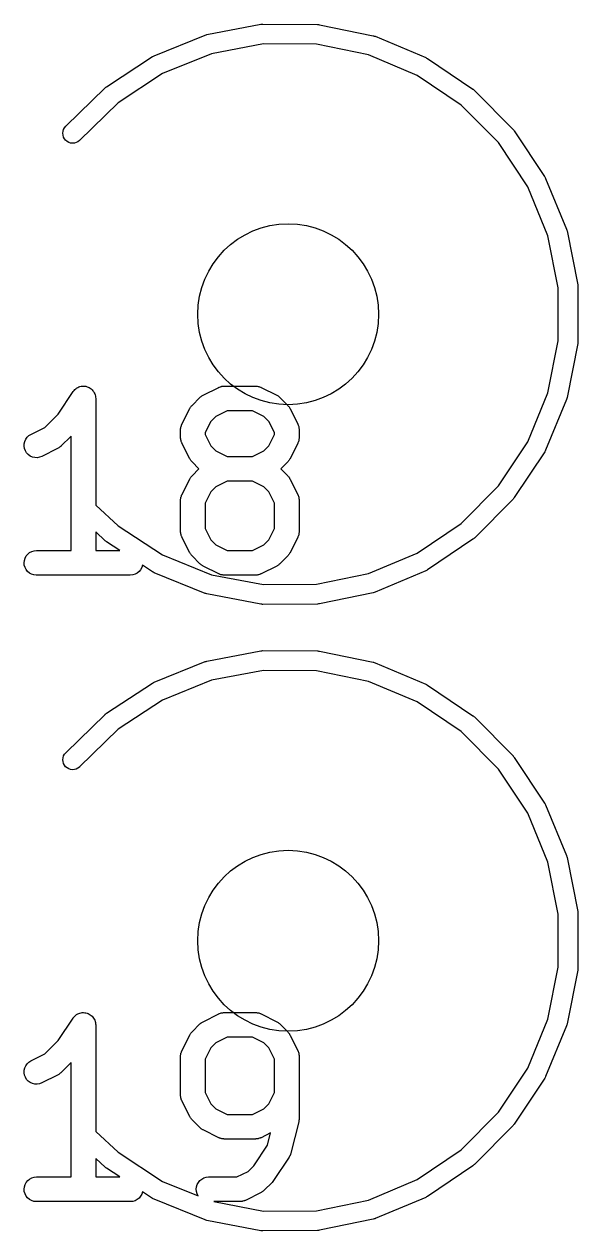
# Model space of a CAD drawing. Extents: x 47 to 146.1, y -90.2 to -39.3.
# Drawn here: x 94.91 to 98.28, y -51.29 to -43.96 of the extents above; entities that cross this region are included whole.
import ezdxf

# ---------------------------------------------------------------- set-up
doc = ezdxf.new("R2010")
doc.units = 0
doc.header["$MEASUREMENT"] = 0
doc.layers.add('BLACK', color=7, linetype='CONTINUOUS')

msp = doc.modelspace()

# ---------------------------------------------------------------- linework, layer by layer
at = {"layer": 'BLACK', "linetype": 'CONTINUOUS'}
for p, q in [((96.0254, -44.0193), (96.3535, -43.9567)), ((96.3535, -43.9567), (96.3543, -43.9565)), ((96.3543, -43.9565), (96.3597, -43.9561)), ((96.3597, -43.9561), (96.3652, -43.9556)), ((96.3652, -43.9556), (96.6992, -43.9579)), ((96.6992, -43.9579), (96.7, -43.9579)), ((96.7, -43.9579), (96.7054, -43.9586)), ((96.7054, -43.9586), (96.7108, -43.9591)), ((96.7108, -43.9591), (97.038, -44.0263)), ((95.7045, -44.1477), (96.0142, -44.0226)), ((96.0142, -44.0226), (96.0149, -44.0223)), ((96.0149, -44.0223), (96.0202, -44.0208)), ((96.0202, -44.0208), (96.0254, -44.0193)), ((97.038, -44.0263), (97.0388, -44.0264)), ((97.0388, -44.0264), (97.044, -44.0281)), ((97.044, -44.0281), (97.0492, -44.0297)), ((97.0492, -44.0297), (97.3571, -44.1591)), ((96.3702, -44.0756), (96.0537, -44.136)), ((96.6925, -44.0779), (96.3702, -44.0756)), ((97.0081, -44.1426), (96.6925, -44.0779)), ((95.4146, -44.3361), (95.6941, -44.1532)), ((95.6941, -44.1532), (95.6948, -44.1527)), ((95.6948, -44.1527), (95.6997, -44.1502)), ((95.6997, -44.1502), (95.7045, -44.1477)), ((96.0537, -44.136), (95.7549, -44.2568)), ((97.3052, -44.2675), (97.0081, -44.1426)), ((97.3571, -44.1591), (97.3579, -44.1595)), ((97.3579, -44.1595), (97.3627, -44.1621)), ((97.3627, -44.1621), (97.3674, -44.1647)), ((97.3674, -44.1647), (97.6444, -44.3515)), ((95.7549, -44.2568), (95.4853, -44.4333)), ((97.5724, -44.4477), (97.3052, -44.2675)), ((95.1669, -44.5771), (95.4055, -44.3434)), ((95.4055, -44.3434), (95.4061, -44.3428)), ((95.4061, -44.3428), (95.4104, -44.3395)), ((95.4104, -44.3395), (95.4146, -44.3361)), ((97.6444, -44.3515), (97.6451, -44.3519)), ((97.6451, -44.3519), (97.6492, -44.3554)), ((97.6492, -44.3554), (97.6534, -44.3589)), ((97.6534, -44.3589), (97.8888, -44.5959)), ((95.4853, -44.4333), (95.2508, -44.6629)), ((97.7995, -44.6763), (97.5724, -44.4477)), ((95.1489, -44.6192), (95.1502, -44.6075)), ((95.1498, -44.6308), (95.1489, -44.6192)), ((95.1502, -44.6075), (95.1537, -44.5964)), ((95.1537, -44.5964), (95.1593, -44.5861)), ((95.1593, -44.5861), (95.1669, -44.5771)), ((97.8888, -44.5959), (97.8894, -44.5965)), ((97.8894, -44.5965), (97.8928, -44.6008)), ((97.8928, -44.6008), (97.8962, -44.605)), ((97.8962, -44.605), (98.081, -44.8832)), ((95.1531, -44.6421), (95.1498, -44.6308)), ((95.1584, -44.6525), (95.1531, -44.6421)), ((95.1657, -44.6617), (95.1584, -44.6525)), ((95.1746, -44.6693), (95.1657, -44.6617)), ((95.1848, -44.675), (95.1746, -44.6693)), ((95.196, -44.6786), (95.1848, -44.675)), ((95.2076, -44.68), (95.196, -44.6786)), ((95.2193, -44.6791), (95.2076, -44.68)), ((95.2305, -44.6759), (95.2193, -44.6791)), ((95.241, -44.6707), (95.2305, -44.6759)), ((95.2502, -44.6634), (95.241, -44.6707)), ((95.2508, -44.6629), (95.2502, -44.6634)), ((97.9778, -44.9447), (97.7995, -44.6763)), ((98.081, -44.8832), (98.0815, -44.8839)), ((98.0815, -44.8839), (98.084, -44.8887)), ((98.084, -44.8887), (98.0865, -44.8935)), ((98.0865, -44.8935), (98.2139, -45.2023)), ((98.1007, -45.2426), (97.9778, -44.9447)), ((98.2139, -45.2023), (98.2142, -45.2031)), ((98.2142, -45.2031), (98.2157, -45.2084)), ((98.1633, -45.5587), (98.1007, -45.2426)), ((98.2157, -45.2084), (98.2172, -45.2135)), ((98.2172, -45.2135), (98.2821, -45.5412)), ((98.1633, -45.881), (98.1633, -45.5587)), ((98.2821, -45.5412), (98.2823, -45.542)), ((98.2823, -45.542), (98.2828, -45.5474)), ((98.2828, -45.5474), (98.2833, -45.5528)), ((98.2833, -45.5528), (98.2833, -45.8869)), ((98.1007, -46.1971), (98.1633, -45.881)), ((98.2822, -45.8985), (98.2173, -46.2262)), ((98.2827, -45.8931), (98.2822, -45.8985)), ((98.2833, -45.8877), (98.2827, -45.8931)), ((98.2833, -45.8869), (98.2833, -45.8877)), ((95.2458, -46.1622), (95.2531, -46.16)), ((95.2531, -46.16), (95.2598, -46.1581)), ((95.2598, -46.1581), (95.2598, -46.1581)), ((95.2598, -46.1581), (95.2599, -46.1581)), ((95.2599, -46.1581), (95.2671, -46.1574)), ((95.2671, -46.1574), (95.2743, -46.1567)), ((95.2743, -46.1567), (95.2744, -46.1568)), ((95.2744, -46.1568), (95.2745, -46.1567)), ((95.2745, -46.1567), (95.2819, -46.1575)), ((95.2819, -46.1575), (95.2889, -46.1583)), ((95.2889, -46.1583), (95.2889, -46.1583)), ((95.2889, -46.1583), (95.289, -46.1583)), ((95.289, -46.1583), (95.2964, -46.1606)), ((95.2964, -46.1606), (95.3029, -46.1626)), ((96.1024, -46.1624), (96.1073, -46.1609)), ((96.1073, -46.1609), (96.1121, -46.1592)), ((96.1121, -46.1592), (96.1143, -46.1588)), ((96.1143, -46.1588), (96.1164, -46.1582)), ((96.1164, -46.1582), (96.1215, -46.1577)), ((96.1215, -46.1577), (96.1265, -46.1569)), ((96.1265, -46.1569), (96.1288, -46.157)), ((96.1288, -46.157), (96.131, -46.1567)), ((96.131, -46.1567), (96.3214, -46.1567)), ((96.3214, -46.1567), (96.3225, -46.1568)), ((96.3225, -46.1568), (96.3247, -46.157)), ((96.3247, -46.157), (96.3269, -46.1569)), ((96.3269, -46.1569), (96.3319, -46.1578)), ((96.3319, -46.1578), (96.337, -46.1584)), ((96.337, -46.1584), (96.3391, -46.1591)), ((96.3391, -46.1591), (96.3413, -46.1594)), ((96.3413, -46.1594), (96.3461, -46.1613)), ((95.1203, -46.3268), (95.2114, -46.1901)), ((95.2114, -46.1901), (95.2119, -46.1894)), ((95.2119, -46.1894), (95.212, -46.1893)), ((95.2119, -46.1894), (95.2119, -46.1894)), ((95.2119, -46.1894), (95.2119, -46.1894)), ((95.212, -46.1893), (95.2167, -46.1837)), ((95.2167, -46.1837), (95.2213, -46.1782)), ((95.2213, -46.1782), (95.2214, -46.1781)), ((95.2214, -46.1781), (95.2273, -46.1733)), ((95.2214, -46.1781), (95.2214, -46.1781)), ((95.2273, -46.1733), (95.2327, -46.169)), ((95.2327, -46.169), (95.2328, -46.169)), ((95.2328, -46.1689), (95.2397, -46.1654)), ((95.2328, -46.169), (95.2328, -46.1689)), ((95.2397, -46.1654), (95.2457, -46.1622)), ((95.2457, -46.1622), (95.2458, -46.1622)), ((95.2458, -46.1622), (95.2458, -46.1622)), ((95.3029, -46.1626), (95.3029, -46.1626)), ((95.3029, -46.1626), (95.303, -46.1626)), ((95.303, -46.1626), (95.3095, -46.1662)), ((95.3095, -46.1662), (95.3157, -46.1696)), ((95.3157, -46.1696), (95.3158, -46.1696)), ((95.3158, -46.1696), (95.3158, -46.1696)), ((95.3158, -46.1696), (95.3214, -46.1743)), ((95.3214, -46.1743), (95.327, -46.1789)), ((95.327, -46.1789), (95.3271, -46.1789)), ((95.3271, -46.1789), (95.3271, -46.179)), ((95.3271, -46.179), (95.332, -46.1849)), ((95.332, -46.1849), (95.3363, -46.1902)), ((95.3363, -46.1902), (95.3363, -46.1903)), ((95.3363, -46.1903), (95.3363, -46.1903)), ((95.3363, -46.1903), (95.3399, -46.197)), ((95.3399, -46.197), (95.3431, -46.2032)), ((95.3431, -46.2032), (95.3432, -46.2032)), ((95.3432, -46.2032), (95.3432, -46.2033)), ((95.3432, -46.2033), (95.3453, -46.2103)), ((95.3453, -46.2103), (95.3474, -46.2172)), ((95.3474, -46.2172), (95.3474, -46.2172)), ((95.3474, -46.2172), (95.3474, -46.2173)), ((95.3474, -46.2173), (95.3481, -46.2246)), ((95.3481, -46.2246), (95.3488, -46.2317)), ((95.3488, -46.2317), (95.3488, -46.8801)), ((95.9351, -46.274), (95.9827, -46.2263)), ((95.9827, -46.2263), (95.9834, -46.2256)), ((95.9834, -46.2256), (95.9867, -46.223)), ((95.9867, -46.223), (95.9898, -46.2201)), ((95.9898, -46.2201), (95.9924, -46.2184)), ((95.9924, -46.2184), (95.9949, -46.2165)), ((95.9949, -46.2165), (95.9986, -46.2145)), ((95.9986, -46.2145), (96.0022, -46.2123)), ((96.0022, -46.2123), (96.0974, -46.1647)), ((96.0974, -46.1647), (96.0983, -46.1642)), ((96.0983, -46.1642), (96.1004, -46.1634)), ((96.1004, -46.1634), (96.1024, -46.1624)), ((96.3461, -46.1613), (96.351, -46.1628)), ((96.351, -46.1628), (96.3529, -46.1639)), ((96.3529, -46.1639), (96.355, -46.1647)), ((96.355, -46.1647), (96.4502, -46.2123)), ((96.4502, -46.2123), (96.4511, -46.2128)), ((96.4511, -46.2128), (96.4547, -46.215)), ((96.4547, -46.215), (96.4584, -46.217)), ((96.4584, -46.217), (96.4608, -46.219)), ((96.4608, -46.219), (96.4634, -46.2207)), ((96.4634, -46.2207), (96.4664, -46.2237)), ((96.4664, -46.2237), (96.4697, -46.2263)), ((96.4697, -46.2263), (96.5173, -46.274)), ((97.978, -46.4951), (98.1007, -46.1971)), ((98.2155, -46.2322), (98.2139, -46.2374)), ((98.2172, -46.227), (98.2155, -46.2322)), ((98.2173, -46.2262), (98.2172, -46.227)), ((95.8734, -46.3887), (95.921, -46.2934)), ((95.921, -46.2934), (95.9215, -46.2925)), ((95.9215, -46.2925), (95.9238, -46.289)), ((95.9238, -46.289), (95.9258, -46.2853)), ((95.9258, -46.2853), (95.9278, -46.2829)), ((95.9278, -46.2829), (95.9295, -46.2802)), ((95.9295, -46.2802), (95.9324, -46.2772)), ((95.9324, -46.2772), (95.9351, -46.274)), ((96.1487, -46.3067), (96.0801, -46.341)), ((96.3037, -46.3067), (96.1487, -46.3067)), ((96.3722, -46.341), (96.3037, -46.3067)), ((96.5173, -46.274), (96.5181, -46.2747)), ((96.5181, -46.2747), (96.5207, -46.278)), ((96.5207, -46.278), (96.5236, -46.2811)), ((96.5236, -46.2811), (96.5252, -46.2837)), ((96.5252, -46.2837), (96.5272, -46.2861)), ((96.5272, -46.2861), (96.5291, -46.2899)), ((96.5291, -46.2899), (96.5314, -46.2934)), ((96.5314, -46.2934), (96.579, -46.3887)), ((98.2139, -46.2374), (98.0867, -46.5462)), ((95.0389, -46.4082), (95.1203, -46.3268)), ((96.0497, -46.3714), (96.0155, -46.4399)), ((96.0801, -46.341), (96.0497, -46.3714)), ((96.4026, -46.3714), (96.3722, -46.341)), ((96.4369, -46.4399), (96.4026, -46.3714)), ((94.9422, -46.4582), (94.9546, -46.4504)), ((94.9546, -46.4504), (95.0389, -46.4082)), ((95.8655, -46.4212), (95.8657, -46.419)), ((95.8655, -46.4222), (95.8655, -46.4212)), ((95.8655, -46.4698), (95.8655, -46.4222)), ((95.8657, -46.4168), (95.8665, -46.4117)), ((95.8657, -46.419), (95.8657, -46.4168)), ((95.8665, -46.4117), (95.8671, -46.4066)), ((95.8671, -46.4066), (95.8678, -46.4045)), ((95.8678, -46.4045), (95.8682, -46.4023)), ((95.8682, -46.4023), (95.87, -46.3976)), ((95.87, -46.3976), (95.8715, -46.3927)), ((95.8715, -46.3927), (95.8726, -46.3907)), ((95.8726, -46.3907), (95.8734, -46.3887)), ((96.0155, -46.4399), (96.0155, -46.4521)), ((96.0155, -46.4521), (96.0497, -46.5207)), ((96.4026, -46.5207), (96.4369, -46.4521)), ((96.4369, -46.4521), (96.4369, -46.4399)), ((96.579, -46.3887), (96.5794, -46.3896)), ((96.5794, -46.3896), (96.5802, -46.3917)), ((96.5802, -46.3917), (96.5812, -46.3936)), ((96.5812, -46.3936), (96.5827, -46.3986)), ((96.5827, -46.3986), (96.5845, -46.4034)), ((96.5845, -46.4034), (96.5848, -46.4055)), ((96.5848, -46.4055), (96.5855, -46.4077)), ((96.5855, -46.4077), (96.586, -46.4128)), ((96.586, -46.4128), (96.5868, -46.4178)), ((96.5868, -46.4178), (96.5867, -46.42)), ((96.5867, -46.42), (96.5869, -46.4222)), ((96.5869, -46.4222), (96.5869, -46.4698)), ((94.9133, -46.5224), (94.9137, -46.5078)), ((94.9156, -46.5368), (94.9133, -46.5224)), ((94.9137, -46.5078), (94.917, -46.4935)), ((94.917, -46.4935), (94.923, -46.4801)), ((94.923, -46.4801), (94.9315, -46.4682)), ((94.9315, -46.4682), (94.9422, -46.4582)), ((95.1323, -46.5262), (95.1293, -46.5291)), ((95.1356, -46.5236), (95.1323, -46.5262)), ((95.1364, -46.5229), (95.1356, -46.5236)), ((95.1988, -46.4604), (95.1364, -46.5229)), ((95.1988, -47.1567), (95.1988, -46.4604)), ((95.8657, -46.472), (95.8655, -46.4698)), ((95.8656, -46.4742), (95.8657, -46.472)), ((95.8664, -46.4793), (95.8656, -46.4742)), ((95.8669, -46.4844), (95.8664, -46.4793)), ((95.8675, -46.4865), (95.8669, -46.4844)), ((95.8679, -46.4887), (95.8675, -46.4865)), ((95.8697, -46.4935), (95.8679, -46.4887)), ((95.8711, -46.4984), (95.8697, -46.4935)), ((95.8722, -46.5004), (95.8711, -46.4984)), ((95.8729, -46.5024), (95.8722, -46.5004)), ((95.8734, -46.5034), (95.8729, -46.5024)), ((95.921, -46.5986), (95.8734, -46.5034)), ((96.0497, -46.5207), (96.0801, -46.5511)), ((96.3722, -46.5511), (96.4026, -46.5207)), ((96.579, -46.5034), (96.5314, -46.5986)), ((96.5798, -46.5013), (96.579, -46.5034)), ((96.5808, -46.4994), (96.5798, -46.5013)), ((96.5824, -46.4945), (96.5808, -46.4994)), ((96.5842, -46.4897), (96.5824, -46.4945)), ((96.5846, -46.4875), (96.5842, -46.4897)), ((96.5853, -46.4854), (96.5846, -46.4875)), ((96.5858, -46.4803), (96.5853, -46.4854)), ((96.5867, -46.4753), (96.5858, -46.4803)), ((96.5869, -46.4709), (96.5867, -46.4731)), ((96.5867, -46.4731), (96.5867, -46.4753)), ((96.5869, -46.4698), (96.5869, -46.4709)), ((97.7997, -46.7635), (97.978, -46.4951)), ((94.9208, -46.5505), (94.9156, -46.5368)), ((94.9285, -46.563), (94.9208, -46.5505)), ((94.9385, -46.5737), (94.9285, -46.563)), ((94.9503, -46.5823), (94.9385, -46.5737)), ((94.9636, -46.5884), (94.9503, -46.5823)), ((94.9779, -46.5918), (94.9636, -46.5884)), ((94.9925, -46.5923), (94.9779, -46.5918)), ((95.007, -46.59), (94.9925, -46.5923)), ((95.0207, -46.585), (95.007, -46.59)), ((95.0216, -46.5845), (95.0207, -46.585)), ((95.1169, -46.5369), (95.0216, -46.5845)), ((95.1204, -46.5347), (95.1169, -46.5369)), ((95.1242, -46.5327), (95.1204, -46.5347)), ((95.1266, -46.5308), (95.1242, -46.5327)), ((95.1293, -46.5291), (95.1266, -46.5308)), ((95.9233, -46.6022), (95.921, -46.5986)), ((96.0801, -46.5511), (96.1487, -46.5853)), ((96.1487, -46.5853), (96.3037, -46.5853)), ((96.3037, -46.5853), (96.3722, -46.5511)), ((96.5309, -46.5996), (96.5286, -46.6031)), ((96.5314, -46.5986), (96.5309, -46.5996)), ((98.0812, -46.5566), (97.8964, -46.8348)), ((98.0837, -46.5518), (98.0812, -46.5566)), ((98.0864, -46.547), (98.0837, -46.5518)), ((98.0867, -46.5462), (98.0864, -46.547)), ((95.9252, -46.6059), (95.9233, -46.6022)), ((95.9271, -46.6084), (95.9252, -46.6059)), ((95.9288, -46.611), (95.9271, -46.6084)), ((95.9317, -46.6141), (95.9288, -46.611)), ((95.9343, -46.6174), (95.9317, -46.6141)), ((95.9351, -46.6181), (95.9343, -46.6174)), ((95.9773, -46.6603), (95.9351, -46.6181)), ((95.9351, -46.7025), (95.9773, -46.6603)), ((96.5173, -46.6181), (96.4751, -46.6603)), ((96.4751, -46.6603), (96.5173, -46.7025)), ((96.52, -46.6149), (96.5173, -46.6181)), ((96.5229, -46.6118), (96.52, -46.6149)), ((96.5246, -46.6092), (96.5229, -46.6118)), ((96.5266, -46.6068), (96.5246, -46.6092)), ((96.5286, -46.6031), (96.5266, -46.6068)), ((95.8734, -46.8173), (95.921, -46.722)), ((95.921, -46.722), (95.9215, -46.7211)), ((95.9215, -46.7211), (95.9238, -46.7175)), ((95.9238, -46.7175), (95.9258, -46.7138)), ((95.9258, -46.7138), (95.9278, -46.7114)), ((95.9278, -46.7114), (95.9295, -46.7088)), ((95.9295, -46.7088), (95.9324, -46.7058)), ((95.9324, -46.7058), (95.9351, -46.7025)), ((96.1487, -46.7353), (96.0801, -46.7696)), ((96.3037, -46.7353), (96.1487, -46.7353)), ((96.3722, -46.7696), (96.3037, -46.7353)), ((96.5173, -46.7025), (96.5181, -46.7033)), ((96.5181, -46.7033), (96.5207, -46.7066)), ((96.5207, -46.7066), (96.5236, -46.7096)), ((96.5236, -46.7096), (96.5252, -46.7123)), ((96.5252, -46.7123), (96.5272, -46.7147)), ((96.5272, -46.7147), (96.5291, -46.7184)), ((96.5291, -46.7184), (96.5314, -46.722)), ((96.5314, -46.722), (96.579, -46.8173)), ((95.87, -46.8261), (95.8715, -46.8212)), ((95.8715, -46.8212), (95.8726, -46.8193)), ((95.8726, -46.8193), (95.8734, -46.8173)), ((96.0497, -46.8), (96.0155, -46.8685)), ((96.0801, -46.7696), (96.0497, -46.8)), ((96.4026, -46.8), (96.3722, -46.7696)), ((96.4369, -46.8685), (96.4026, -46.8)), ((96.579, -46.8173), (96.5794, -46.8182)), ((96.5794, -46.8182), (96.5802, -46.8203)), ((96.5802, -46.8203), (96.5812, -46.8222)), ((97.5726, -46.9922), (97.7997, -46.7635)), ((95.3488, -46.8801), (95.4848, -47.0065)), ((95.8655, -46.8497), (95.8657, -46.8476)), ((95.8655, -46.8508), (95.8655, -46.8497)), ((95.8655, -47.0413), (95.8655, -46.8508)), ((95.8657, -46.8453), (95.8665, -46.8403)), ((95.8657, -46.8476), (95.8657, -46.8453)), ((95.8665, -46.8403), (95.8671, -46.8352)), ((95.8671, -46.8352), (95.8678, -46.8331)), ((95.8678, -46.8331), (95.8682, -46.8309)), ((95.8682, -46.8309), (95.87, -46.8261)), ((96.0155, -46.8685), (96.0155, -47.0236)), ((96.4369, -47.0236), (96.4369, -46.8685)), ((96.5812, -46.8222), (96.5827, -46.8271)), ((96.5827, -46.8271), (96.5845, -46.8319)), ((96.5845, -46.8319), (96.5848, -46.8341)), ((96.5848, -46.8341), (96.5855, -46.8362)), ((96.5855, -46.8362), (96.586, -46.8413)), ((96.586, -46.8413), (96.5868, -46.8464)), ((96.5868, -46.8464), (96.5867, -46.8486)), ((96.5867, -46.8486), (96.5869, -46.8508)), ((96.5869, -46.8508), (96.5869, -47.0413)), ((97.889, -46.8439), (97.6536, -47.0809)), ((97.8924, -46.8396), (97.889, -46.8439)), ((97.8959, -46.8355), (97.8924, -46.8396)), ((97.8964, -46.8348), (97.8959, -46.8355)), ((95.4848, -47.0065), (95.7551, -47.1833)), ((95.8657, -47.0435), (95.8655, -47.0413)), ((96.0155, -47.0236), (96.0497, -47.0921)), ((96.4026, -47.0921), (96.4369, -47.0236)), ((96.5869, -47.0413), (96.5869, -47.0423)), ((97.3055, -47.1724), (97.5726, -46.9922)), ((95.4069, -47.0979), (95.3488, -47.0439)), ((95.3488, -47.0439), (95.3488, -47.1567)), ((95.4106, -47.1007), (95.4069, -47.0979)), ((95.4142, -47.1036), (95.4106, -47.1007)), ((95.4149, -47.1041), (95.4142, -47.1036)), ((95.4953, -47.1567), (95.4149, -47.1041)), ((95.8656, -47.0457), (95.8657, -47.0435)), ((95.8664, -47.0507), (95.8656, -47.0457)), ((95.8669, -47.0558), (95.8664, -47.0507)), ((95.8675, -47.058), (95.8669, -47.0558)), ((95.8679, -47.0601), (95.8675, -47.058)), ((95.8697, -47.0649), (95.8679, -47.0601)), ((95.8711, -47.0698), (95.8697, -47.0649)), ((95.8722, -47.0718), (95.8711, -47.0698)), ((95.8729, -47.0739), (95.8722, -47.0718)), ((95.8734, -47.0748), (95.8729, -47.0739)), ((95.921, -47.17), (95.8734, -47.0748)), ((96.0497, -47.0921), (96.0801, -47.1225)), ((96.3722, -47.1225), (96.4026, -47.0921)), ((96.579, -47.0748), (96.5314, -47.17)), ((96.5798, -47.0727), (96.579, -47.0748)), ((96.5808, -47.0708), (96.5798, -47.0727)), ((96.5824, -47.0659), (96.5808, -47.0708)), ((96.5842, -47.0611), (96.5824, -47.0659)), ((96.5846, -47.059), (96.5842, -47.0611)), ((96.5853, -47.0569), (96.5846, -47.059)), ((96.5858, -47.0518), (96.5853, -47.0569)), ((96.5867, -47.0467), (96.5858, -47.0518)), ((96.5869, -47.0423), (96.5867, -47.0445)), ((96.5867, -47.0445), (96.5867, -47.0467)), ((97.6446, -47.0884), (97.3677, -47.2752)), ((97.6488, -47.0849), (97.6446, -47.0884)), ((97.653, -47.0815), (97.6488, -47.0849)), ((97.6536, -47.0809), (97.653, -47.0815)), ((94.9259, -47.1898), (94.9352, -47.1785)), ((94.9352, -47.1785), (94.9466, -47.1693)), ((94.9466, -47.1693), (94.9595, -47.1624)), ((94.9595, -47.1624), (94.9735, -47.1582)), ((94.9735, -47.1582), (94.9881, -47.1567)), ((94.9881, -47.1567), (95.1988, -47.1567)), ((95.3488, -47.1567), (95.4953, -47.1567)), ((95.7551, -47.1833), (96.0539, -47.304)), ((95.9233, -47.1736), (95.921, -47.17)), ((95.9252, -47.1774), (95.9233, -47.1736)), ((95.9271, -47.1798), (95.9252, -47.1774)), ((95.9288, -47.1824), (95.9271, -47.1798)), ((95.9317, -47.1855), (95.9288, -47.1824)), ((95.9343, -47.1888), (95.9317, -47.1855)), ((96.0801, -47.1225), (96.1487, -47.1567)), ((96.1487, -47.1567), (96.3037, -47.1567)), ((96.3037, -47.1567), (96.3722, -47.1225)), ((96.52, -47.1863), (96.5173, -47.1895)), ((96.5229, -47.1833), (96.52, -47.1863)), ((96.5246, -47.1806), (96.5229, -47.1833)), ((96.5266, -47.1782), (96.5246, -47.1806)), ((96.5286, -47.1745), (96.5266, -47.1782)), ((96.5309, -47.171), (96.5286, -47.1745)), ((96.5314, -47.17), (96.5309, -47.171)), ((97.0084, -47.2973), (97.3055, -47.1724)), ((94.9131, -47.2312), (94.9146, -47.2167)), ((94.9144, -47.2458), (94.9131, -47.2312)), ((94.9186, -47.2598), (94.9144, -47.2458)), ((94.9146, -47.2167), (94.919, -47.2027)), ((94.9253, -47.2728), (94.9186, -47.2598)), ((94.919, -47.2027), (94.9259, -47.1898)), ((95.6287, -47.2608), (95.6217, -47.2737)), ((95.633, -47.2468), (95.6287, -47.2608)), ((95.6944, -47.287), (95.633, -47.2468)), ((95.9351, -47.1895), (95.9343, -47.1888)), ((95.9827, -47.2372), (95.9351, -47.1895)), ((95.9859, -47.2398), (95.9827, -47.2372)), ((95.989, -47.2428), (95.9859, -47.2398)), ((95.9916, -47.2445), (95.989, -47.2428)), ((95.994, -47.2464), (95.9916, -47.2445)), ((95.9977, -47.2484), (95.994, -47.2464)), ((96.0012, -47.2507), (95.9977, -47.2484)), ((96.0022, -47.2512), (96.0012, -47.2507)), ((96.0974, -47.2988), (96.0022, -47.2512)), ((96.4502, -47.2512), (96.355, -47.2988)), ((96.4538, -47.249), (96.4502, -47.2512)), ((96.4575, -47.247), (96.4538, -47.249)), ((96.46, -47.2451), (96.4575, -47.247)), ((96.4626, -47.2434), (96.46, -47.2451)), ((96.4657, -47.2405), (96.4626, -47.2434)), ((96.469, -47.2379), (96.4657, -47.2405)), ((96.4697, -47.2372), (96.469, -47.2379)), ((96.5173, -47.1895), (96.4697, -47.2372)), ((94.9345, -47.2842), (94.9253, -47.2728)), ((94.9457, -47.2936), (94.9345, -47.2842)), ((94.9585, -47.3007), (94.9457, -47.2936)), ((94.9725, -47.3051), (94.9585, -47.3007)), ((94.987, -47.3067), (94.9725, -47.3051)), ((94.9881, -47.3067), (94.987, -47.3067)), ((95.5595, -47.3067), (94.9881, -47.3067)), ((95.5741, -47.3053), (95.5595, -47.3067)), ((95.5881, -47.3011), (95.5741, -47.3053)), ((95.601, -47.2942), (95.5881, -47.3011)), ((95.6124, -47.285), (95.601, -47.2942)), ((95.6217, -47.2737), (95.6124, -47.285)), ((95.6992, -47.2895), (95.6944, -47.287)), ((95.704, -47.2921), (95.6992, -47.2895)), ((95.7047, -47.2924), (95.704, -47.2921)), ((96.0144, -47.4175), (95.7047, -47.2924)), ((96.0539, -47.304), (96.3705, -47.3644)), ((96.0995, -47.2996), (96.0974, -47.2988)), ((96.1014, -47.3007), (96.0995, -47.2996)), ((96.1063, -47.3022), (96.1014, -47.3007)), ((96.1111, -47.3041), (96.1063, -47.3022)), ((96.1133, -47.3044), (96.1111, -47.3041)), ((96.1154, -47.3051), (96.1133, -47.3044)), ((96.1204, -47.3057), (96.1154, -47.3051)), ((96.1255, -47.3065), (96.1204, -47.3057)), ((96.1277, -47.3065), (96.1255, -47.3065)), ((96.1299, -47.3067), (96.1277, -47.3065)), ((96.131, -47.3067), (96.1299, -47.3067)), ((96.3214, -47.3067), (96.131, -47.3067)), ((96.3236, -47.3065), (96.3214, -47.3067)), ((96.3258, -47.3066), (96.3236, -47.3065)), ((96.3309, -47.3058), (96.3258, -47.3066)), ((96.336, -47.3053), (96.3309, -47.3058)), ((96.3381, -47.3047), (96.336, -47.3053)), ((96.3403, -47.3043), (96.3381, -47.3047)), ((96.3451, -47.3026), (96.3403, -47.3043)), ((96.35, -47.3011), (96.3451, -47.3026)), ((96.352, -47.3), (96.35, -47.3011)), ((96.354, -47.2993), (96.352, -47.3)), ((96.355, -47.2988), (96.354, -47.2993)), ((96.6927, -47.3621), (97.0084, -47.2973)), ((97.3574, -47.2807), (97.0495, -47.4102)), ((97.3622, -47.2782), (97.3574, -47.2807)), ((97.367, -47.2756), (97.3622, -47.2782)), ((97.3677, -47.2752), (97.367, -47.2756)), ((96.3705, -47.3644), (96.6927, -47.3621)), ((96.0197, -47.419), (96.0144, -47.4175)), ((96.0249, -47.4207), (96.0197, -47.419)), ((96.0257, -47.4208), (96.0249, -47.4207)), ((96.3538, -47.4834), (96.0257, -47.4208)), ((96.7049, -47.4815), (96.6995, -47.4821)), ((96.7103, -47.481), (96.7049, -47.4815)), ((96.7111, -47.4809), (96.7103, -47.481)), ((97.0383, -47.4137), (96.7111, -47.4809)), ((97.0435, -47.4121), (97.0383, -47.4137)), ((97.0487, -47.4105), (97.0435, -47.4121)), ((97.0495, -47.4102), (97.0487, -47.4105)), ((96.3592, -47.4839), (96.3538, -47.4834)), ((96.3646, -47.4844), (96.3592, -47.4839)), ((96.3655, -47.4844), (96.3646, -47.4844)), ((96.6995, -47.4821), (96.3655, -47.4844)), ((96.0254, -47.8293), (96.3535, -47.7667)), ((96.3535, -47.7667), (96.3543, -47.7665)), ((96.3543, -47.7665), (96.3597, -47.7661)), ((96.3597, -47.7661), (96.3652, -47.7656)), ((96.3652, -47.7656), (96.6992, -47.7679)), ((96.6992, -47.7679), (96.7, -47.7679)), ((96.7, -47.7679), (96.7054, -47.7686)), ((96.7054, -47.7686), (96.7108, -47.7691)), ((96.7108, -47.7691), (97.038, -47.8363)), ((95.7045, -47.9577), (96.0142, -47.8326)), ((96.0142, -47.8326), (96.0149, -47.8323)), ((96.0149, -47.8323), (96.0202, -47.8308)), ((96.0202, -47.8308), (96.0254, -47.8293)), ((97.038, -47.8363), (97.0388, -47.8364)), ((97.0388, -47.8364), (97.044, -47.8381)), ((97.044, -47.8381), (97.0492, -47.8397)), ((97.0492, -47.8397), (97.3571, -47.9691)), ((96.3702, -47.8856), (96.0537, -47.946)), ((96.6925, -47.8879), (96.3702, -47.8856)), ((97.0081, -47.9526), (96.6925, -47.8879)), ((95.4146, -48.1461), (95.6941, -47.9632)), ((95.6941, -47.9632), (95.6948, -47.9627)), ((95.6948, -47.9627), (95.6997, -47.9602)), ((95.6997, -47.9602), (95.7045, -47.9577)), ((96.0537, -47.946), (95.7549, -48.0668)), ((97.3052, -48.0775), (97.0081, -47.9526)), ((97.3571, -47.9691), (97.3579, -47.9695)), ((97.3579, -47.9695), (97.3627, -47.9721)), ((97.3627, -47.9721), (97.3674, -47.9747)), ((97.3674, -47.9747), (97.6444, -48.1615)), ((95.7549, -48.0668), (95.4853, -48.2433)), ((97.5724, -48.2577), (97.3052, -48.0775)), ((95.1669, -48.3871), (95.4055, -48.1534)), ((95.4055, -48.1534), (95.4061, -48.1528)), ((95.4061, -48.1528), (95.4104, -48.1495)), ((95.4104, -48.1495), (95.4146, -48.1461)), ((97.6444, -48.1615), (97.6451, -48.1619)), ((97.6451, -48.1619), (97.6492, -48.1654)), ((97.6492, -48.1654), (97.6534, -48.1689)), ((97.6534, -48.1689), (97.8888, -48.4059)), ((95.4853, -48.2433), (95.2508, -48.4729)), ((97.7995, -48.4863), (97.5724, -48.2577)), ((95.1489, -48.4292), (95.1502, -48.4175)), ((95.1498, -48.4408), (95.1489, -48.4292)), ((95.1502, -48.4175), (95.1537, -48.4064)), ((95.1537, -48.4064), (95.1593, -48.3961)), ((95.1593, -48.3961), (95.1669, -48.3871)), ((97.8888, -48.4059), (97.8894, -48.4065)), ((97.8894, -48.4065), (97.8928, -48.4108)), ((97.8928, -48.4108), (97.8962, -48.415)), ((97.8962, -48.415), (98.081, -48.6932)), ((95.1531, -48.4521), (95.1498, -48.4408)), ((95.1584, -48.4625), (95.1531, -48.4521)), ((95.1657, -48.4717), (95.1584, -48.4625)), ((95.1746, -48.4793), (95.1657, -48.4717)), ((95.1848, -48.485), (95.1746, -48.4793)), ((95.196, -48.4886), (95.1848, -48.485)), ((95.2076, -48.49), (95.196, -48.4886)), ((95.2193, -48.4891), (95.2076, -48.49)), ((95.2305, -48.4859), (95.2193, -48.4891)), ((95.241, -48.4807), (95.2305, -48.4859)), ((95.2502, -48.4734), (95.241, -48.4807)), ((95.2508, -48.4729), (95.2502, -48.4734)), ((97.9778, -48.7547), (97.7995, -48.4863)), ((98.081, -48.6932), (98.0815, -48.6939)), ((98.0815, -48.6939), (98.084, -48.6987)), ((98.084, -48.6987), (98.0865, -48.7035)), ((98.0865, -48.7035), (98.2139, -49.0123)), ((98.1007, -49.0526), (97.9778, -48.7547)), ((98.2139, -49.0123), (98.2142, -49.0131)), ((98.2142, -49.0131), (98.2157, -49.0184)), ((98.2157, -49.0184), (98.2172, -49.0235)), ((98.1633, -49.3687), (98.1007, -49.0526)), ((98.2172, -49.0235), (98.2821, -49.3512)), ((98.1633, -49.691), (98.1633, -49.3687)), ((98.2821, -49.3512), (98.2823, -49.352)), ((98.2823, -49.352), (98.2828, -49.3574)), ((98.2828, -49.3574), (98.2833, -49.3628)), ((98.2833, -49.3628), (98.2833, -49.6969)), ((98.1007, -50.0071), (98.1633, -49.691)), ((98.2822, -49.7085), (98.2173, -50.0362)), ((98.2827, -49.7031), (98.2822, -49.7085)), ((98.2833, -49.6977), (98.2827, -49.7031)), ((98.2833, -49.6969), (98.2833, -49.6977)), ((95.2328, -49.9789), (95.2397, -49.9754)), ((95.2397, -49.9754), (95.2457, -49.9722)), ((95.2457, -49.9722), (95.2458, -49.9722)), ((95.2458, -49.9722), (95.2531, -49.97)), ((95.2458, -49.9722), (95.2458, -49.9722)), ((95.2531, -49.97), (95.2598, -49.9681)), ((95.2598, -49.9681), (95.2598, -49.9681)), ((95.2598, -49.9681), (95.2599, -49.9681)), ((95.2599, -49.9681), (95.2671, -49.9674)), ((95.2671, -49.9674), (95.2743, -49.9667)), ((95.2743, -49.9667), (95.2744, -49.9668)), ((95.2744, -49.9668), (95.2745, -49.9667)), ((95.2745, -49.9667), (95.2819, -49.9675)), ((95.2819, -49.9675), (95.2889, -49.9683)), ((95.2889, -49.9683), (95.2889, -49.9683)), ((95.2889, -49.9683), (95.289, -49.9683)), ((95.289, -49.9683), (95.2964, -49.9706)), ((95.2964, -49.9706), (95.3029, -49.9726)), ((95.3029, -49.9726), (95.3029, -49.9726)), ((95.3029, -49.9726), (95.303, -49.9726)), ((95.303, -49.9726), (95.3095, -49.9762)), ((95.3095, -49.9762), (95.3157, -49.9796)), ((96.0022, -50.0223), (96.0974, -49.9747)), ((96.0974, -49.9747), (96.0983, -49.9742)), ((96.0983, -49.9742), (96.1004, -49.9734)), ((96.1004, -49.9734), (96.1024, -49.9724)), ((96.1024, -49.9724), (96.1073, -49.9709)), ((96.1073, -49.9709), (96.1121, -49.9692)), ((96.1121, -49.9692), (96.1143, -49.9688)), ((96.1143, -49.9688), (96.1164, -49.9682)), ((96.1164, -49.9682), (96.1215, -49.9677)), ((96.1215, -49.9677), (96.1265, -49.9669)), ((96.1265, -49.9669), (96.1288, -49.967)), ((96.1288, -49.967), (96.131, -49.9667)), ((96.131, -49.9667), (96.3214, -49.9667)), ((96.3214, -49.9667), (96.3225, -49.9668)), ((96.3225, -49.9668), (96.3247, -49.967)), ((96.3247, -49.967), (96.3269, -49.9669)), ((96.3269, -49.9669), (96.3319, -49.9678)), ((96.3319, -49.9678), (96.337, -49.9684)), ((96.337, -49.9684), (96.3391, -49.969)), ((96.3391, -49.969), (96.3413, -49.9694)), ((96.3413, -49.9694), (96.3461, -49.9713)), ((96.3461, -49.9713), (96.351, -49.9728)), ((96.351, -49.9728), (96.3529, -49.9739)), ((96.3529, -49.9739), (96.355, -49.9747)), ((96.355, -49.9747), (96.4502, -50.0223)), ((95.1203, -50.1368), (95.2114, -50.0001)), ((95.2114, -50.0001), (95.2119, -49.9994)), ((95.2119, -49.9994), (95.212, -49.9993)), ((95.2119, -49.9994), (95.2119, -49.9994)), ((95.2119, -49.9994), (95.2119, -49.9994)), ((95.212, -49.9993), (95.2167, -49.9937)), ((95.2167, -49.9937), (95.2213, -49.9882)), ((95.2213, -49.9882), (95.2214, -49.9881)), ((95.2214, -49.9881), (95.2273, -49.9833)), ((95.2214, -49.9881), (95.2214, -49.9881)), ((95.2273, -49.9833), (95.2327, -49.979)), ((95.2327, -49.979), (95.2328, -49.979)), ((95.2328, -49.979), (95.2328, -49.9789)), ((95.3157, -49.9796), (95.3158, -49.9796)), ((95.3158, -49.9796), (95.3158, -49.9796)), ((95.3158, -49.9796), (95.3214, -49.9843)), ((95.3214, -49.9843), (95.327, -49.9889)), ((95.327, -49.9889), (95.3271, -49.9889)), ((95.3271, -49.9889), (95.3271, -49.989)), ((95.3271, -49.989), (95.332, -49.9949)), ((95.332, -49.9949), (95.3363, -50.0002)), ((95.3363, -50.0002), (95.3363, -50.0003)), ((95.3363, -50.0003), (95.3363, -50.0003)), ((95.3363, -50.0003), (95.3399, -50.007)), ((95.3399, -50.007), (95.3431, -50.0132)), ((95.3431, -50.0132), (95.3432, -50.0132)), ((95.3432, -50.0132), (95.3432, -50.0133)), ((95.3432, -50.0133), (95.3453, -50.0203)), ((95.3453, -50.0203), (95.3474, -50.0272)), ((95.3474, -50.0272), (95.3474, -50.0272)), ((95.3474, -50.0272), (95.3474, -50.0273)), ((95.3474, -50.0273), (95.3481, -50.0346)), ((95.3481, -50.0346), (95.3488, -50.0417)), ((95.3488, -50.0417), (95.3488, -50.6901)), ((95.9351, -50.084), (95.9827, -50.0363)), ((95.9827, -50.0363), (95.9834, -50.0356)), ((95.9834, -50.0356), (95.9867, -50.033)), ((95.9867, -50.033), (95.9898, -50.0301)), ((95.9898, -50.0301), (95.9924, -50.0284)), ((95.9924, -50.0284), (95.9949, -50.0265)), ((95.9949, -50.0265), (95.9986, -50.0245)), ((95.9986, -50.0245), (96.0022, -50.0223)), ((96.4502, -50.0223), (96.4511, -50.0228)), ((96.4511, -50.0228), (96.4547, -50.0251)), ((96.4547, -50.0251), (96.4584, -50.027)), ((96.4584, -50.027), (96.4608, -50.029)), ((96.4608, -50.029), (96.4634, -50.0307)), ((96.4634, -50.0307), (96.4664, -50.0337)), ((96.4664, -50.0337), (96.4697, -50.0363)), ((96.4697, -50.0363), (96.5173, -50.084)), ((97.978, -50.3051), (98.1007, -50.0071)), ((98.2139, -50.0474), (98.0867, -50.3562)), ((98.2155, -50.0422), (98.2139, -50.0474)), ((98.2172, -50.037), (98.2155, -50.0422)), ((98.2173, -50.0362), (98.2172, -50.037)), ((95.8734, -50.1987), (95.921, -50.1034)), ((95.921, -50.1034), (95.9215, -50.1025)), ((95.9215, -50.1025), (95.9238, -50.099)), ((95.9238, -50.099), (95.9258, -50.0953)), ((95.9258, -50.0953), (95.9278, -50.0929)), ((95.9278, -50.0929), (95.9295, -50.0902)), ((95.9295, -50.0902), (95.9324, -50.0872)), ((95.9324, -50.0872), (95.9351, -50.084)), ((96.1487, -50.1167), (96.0801, -50.151)), ((96.3037, -50.1167), (96.1487, -50.1167)), ((96.3722, -50.151), (96.3037, -50.1167)), ((96.5173, -50.084), (96.5181, -50.0847)), ((96.5181, -50.0847), (96.5207, -50.088)), ((96.5207, -50.088), (96.5236, -50.0911)), ((96.5236, -50.0911), (96.5252, -50.0937)), ((96.5252, -50.0937), (96.5272, -50.0961)), ((96.5272, -50.0961), (96.5291, -50.0999)), ((96.5291, -50.0999), (96.5314, -50.1034)), ((96.5314, -50.1034), (96.579, -50.1987)), ((95.0389, -50.2182), (95.1203, -50.1368)), ((96.0497, -50.1814), (96.0155, -50.2499)), ((96.0801, -50.151), (96.0497, -50.1814)), ((96.4026, -50.1814), (96.3722, -50.151)), ((96.4369, -50.2499), (96.4026, -50.1814)), ((94.9315, -50.2782), (94.9422, -50.2682)), ((94.9422, -50.2682), (94.9546, -50.2604)), ((94.9546, -50.2604), (95.0389, -50.2182)), ((95.1988, -50.2704), (95.1364, -50.3329)), ((95.1988, -50.9667), (95.1988, -50.2704)), ((95.8655, -50.2312), (95.8657, -50.229)), ((95.8655, -50.2322), (95.8655, -50.2312)), ((95.8655, -50.4703), (95.8655, -50.2322)), ((95.8657, -50.2268), (95.8665, -50.2217)), ((95.8657, -50.229), (95.8657, -50.2268)), ((95.8665, -50.2217), (95.8671, -50.2166)), ((95.8671, -50.2166), (95.8678, -50.2145)), ((95.8678, -50.2145), (95.8682, -50.2124)), ((95.8682, -50.2124), (95.87, -50.2076)), ((95.87, -50.2076), (95.8715, -50.2027)), ((95.8715, -50.2027), (95.8726, -50.2007)), ((95.8726, -50.2007), (95.8734, -50.1987)), ((96.0155, -50.2499), (96.0155, -50.4526)), ((96.4369, -50.4526), (96.4369, -50.2499)), ((96.579, -50.1987), (96.5794, -50.1996)), ((96.5794, -50.1996), (96.5802, -50.2017)), ((96.5802, -50.2017), (96.5812, -50.2036)), ((96.5812, -50.2036), (96.5827, -50.2086)), ((96.5827, -50.2086), (96.5845, -50.2134)), ((96.5845, -50.2134), (96.5848, -50.2155)), ((96.5848, -50.2155), (96.5855, -50.2177)), ((96.5855, -50.2177), (96.586, -50.2228)), ((96.586, -50.2228), (96.5868, -50.2278)), ((96.5868, -50.2278), (96.5867, -50.23)), ((96.5867, -50.23), (96.5869, -50.2322)), ((96.5869, -50.2322), (96.5869, -50.6132)), ((94.9133, -50.3324), (94.9137, -50.3178)), ((94.9156, -50.3468), (94.9133, -50.3324)), ((94.9137, -50.3178), (94.917, -50.3035)), ((94.917, -50.3035), (94.923, -50.2901)), ((94.923, -50.2901), (94.9315, -50.2782)), ((95.1242, -50.3427), (95.1204, -50.3447)), ((95.1266, -50.3408), (95.1242, -50.3427)), ((95.1293, -50.3391), (95.1266, -50.3408)), ((95.1323, -50.3362), (95.1293, -50.3391)), ((95.1356, -50.3336), (95.1323, -50.3362)), ((95.1364, -50.3329), (95.1356, -50.3336)), ((97.7997, -50.5735), (97.978, -50.3051)), ((94.9208, -50.3605), (94.9156, -50.3468)), ((94.9285, -50.373), (94.9208, -50.3605)), ((94.9385, -50.3837), (94.9285, -50.373)), ((94.9503, -50.3923), (94.9385, -50.3837)), ((94.9636, -50.3984), (94.9503, -50.3923)), ((94.9779, -50.4018), (94.9636, -50.3984)), ((94.9925, -50.4023), (94.9779, -50.4018)), ((95.007, -50.4), (94.9925, -50.4023)), ((95.0207, -50.395), (95.007, -50.4)), ((95.0216, -50.3945), (95.0207, -50.395)), ((95.1169, -50.3469), (95.0216, -50.3945)), ((95.1204, -50.3447), (95.1169, -50.3469)), ((98.0812, -50.3666), (97.8964, -50.6448)), ((98.0837, -50.3618), (98.0812, -50.3666)), ((98.0864, -50.357), (98.0837, -50.3618)), ((98.0867, -50.3562), (98.0864, -50.357)), ((95.8657, -50.4725), (95.8655, -50.4703)), ((95.8656, -50.4747), (95.8657, -50.4725)), ((95.8664, -50.4798), (95.8656, -50.4747)), ((95.8669, -50.4849), (95.8664, -50.4798)), ((95.8675, -50.487), (95.8669, -50.4849)), ((95.8679, -50.4892), (95.8675, -50.487)), ((95.8697, -50.494), (95.8679, -50.4892)), ((96.0155, -50.4526), (96.0497, -50.5211)), ((96.4026, -50.5211), (96.4369, -50.4526)), ((95.8711, -50.4989), (95.8697, -50.494)), ((95.8722, -50.5008), (95.8711, -50.4989)), ((95.8729, -50.5029), (95.8722, -50.5008)), ((95.8734, -50.5039), (95.8729, -50.5029)), ((95.921, -50.5991), (95.8734, -50.5039)), ((96.0497, -50.5211), (96.0801, -50.5515)), ((96.0801, -50.5515), (96.1487, -50.5858)), ((96.3037, -50.5858), (96.3722, -50.5515)), ((96.3722, -50.5515), (96.4026, -50.5211)), ((95.9233, -50.6027), (95.921, -50.5991)), ((95.9252, -50.6064), (95.9233, -50.6027)), ((95.9271, -50.6088), (95.9252, -50.6064)), ((95.9288, -50.6115), (95.9271, -50.6088)), ((95.9317, -50.6146), (95.9288, -50.6115)), ((95.9343, -50.6178), (95.9317, -50.6146)), ((95.9351, -50.6186), (95.9343, -50.6178)), ((95.9827, -50.6662), (95.9351, -50.6186)), ((96.1487, -50.5858), (96.3037, -50.5858)), ((96.5847, -50.6314), (96.537, -50.8218)), ((96.5849, -50.63), (96.5847, -50.6314)), ((96.5853, -50.6288), (96.5849, -50.63)), ((96.5859, -50.6228), (96.5853, -50.6288)), ((96.5868, -50.6169), (96.5859, -50.6228)), ((96.5869, -50.6142), (96.5867, -50.6155)), ((96.5867, -50.6155), (96.5868, -50.6169)), ((96.5869, -50.6132), (96.5869, -50.6142)), ((97.5726, -50.8022), (97.7997, -50.5735)), ((95.3488, -50.6901), (95.4848, -50.8165)), ((95.9859, -50.6689), (95.9827, -50.6662)), ((95.989, -50.6718), (95.9859, -50.6689)), ((95.9916, -50.6735), (95.989, -50.6718)), ((95.994, -50.6755), (95.9916, -50.6735)), ((95.9977, -50.6775), (95.994, -50.6755)), ((96.0012, -50.6798), (95.9977, -50.6775)), ((96.0022, -50.6803), (96.0012, -50.6798)), ((96.0974, -50.7279), (96.0022, -50.6803)), ((96.4132, -50.6988), (96.355, -50.7279)), ((96.3947, -50.7729), (96.4132, -50.6988)), ((97.889, -50.6539), (97.6536, -50.8909)), ((97.8924, -50.6496), (97.889, -50.6539)), ((97.8959, -50.6455), (97.8924, -50.6496)), ((97.8964, -50.6448), (97.8959, -50.6455)), ((96.0995, -50.7287), (96.0974, -50.7279)), ((96.1014, -50.7297), (96.0995, -50.7287)), ((96.1063, -50.7313), (96.1014, -50.7297)), ((96.1111, -50.7331), (96.1063, -50.7313)), ((96.1133, -50.7335), (96.1111, -50.7331)), ((96.1154, -50.7342), (96.1133, -50.7335)), ((96.1204, -50.7347), (96.1154, -50.7342)), ((96.1255, -50.7356), (96.1204, -50.7347)), ((96.1277, -50.7355), (96.1255, -50.7356)), ((96.1299, -50.7358), (96.1277, -50.7355)), ((96.131, -50.7358), (96.1299, -50.7358)), ((96.3214, -50.7358), (96.131, -50.7358)), ((96.3108, -50.8987), (96.3947, -50.7729)), ((96.3236, -50.7356), (96.3214, -50.7358)), ((96.3258, -50.7357), (96.3236, -50.7356)), ((96.3309, -50.7349), (96.3258, -50.7357)), ((96.336, -50.7344), (96.3309, -50.7349)), ((96.3381, -50.7337), (96.336, -50.7344)), ((96.3403, -50.7334), (96.3381, -50.7337)), ((96.3451, -50.7316), (96.3403, -50.7334)), ((96.35, -50.7301), (96.3451, -50.7316)), ((96.352, -50.7291), (96.35, -50.7301)), ((96.354, -50.7283), (96.352, -50.7291)), ((96.355, -50.7279), (96.354, -50.7283)), ((95.4069, -50.9079), (95.3488, -50.8539)), ((95.3488, -50.8539), (95.3488, -50.9667)), ((95.4848, -50.8165), (95.7551, -50.9933)), ((96.5267, -50.8453), (96.4315, -50.9881)), ((96.529, -50.8408), (96.5267, -50.8453)), ((96.5317, -50.8366), (96.529, -50.8408)), ((96.5325, -50.8344), (96.5317, -50.8366)), ((96.5336, -50.8323), (96.5325, -50.8344)), ((96.535, -50.8275), (96.5336, -50.8323)), ((96.5368, -50.8229), (96.535, -50.8275)), ((96.537, -50.8218), (96.5368, -50.8229)), ((97.3055, -50.9824), (97.5726, -50.8022)), ((95.4106, -50.9107), (95.4069, -50.9079)), ((95.4142, -50.9136), (95.4106, -50.9107)), ((95.4149, -50.9141), (95.4142, -50.9136)), ((95.4953, -50.9667), (95.4149, -50.9141)), ((96.277, -50.9325), (96.3108, -50.8987)), ((97.6446, -50.8984), (97.3677, -51.0852)), ((97.6488, -50.8949), (97.6446, -50.8984)), ((97.653, -50.8915), (97.6488, -50.8949)), ((97.6536, -50.8909), (97.653, -50.8915)), ((94.919, -51.0127), (94.9259, -50.9998)), ((94.9259, -50.9998), (94.9352, -50.9885)), ((94.9352, -50.9885), (94.9466, -50.9793)), ((94.9466, -50.9793), (94.9595, -50.9724)), ((94.9595, -50.9724), (94.9735, -50.9682)), ((94.9735, -50.9682), (94.9881, -50.9667)), ((94.9881, -50.9667), (95.1988, -50.9667)), ((95.3488, -50.9667), (95.4953, -50.9667)), ((95.7551, -50.9933), (95.972, -51.0809)), ((95.9666, -51.0127), (95.9735, -50.9998)), ((95.9735, -50.9998), (95.9829, -50.9885)), ((95.9829, -50.9885), (95.9942, -50.9793)), ((95.9942, -50.9793), (96.0071, -50.9724)), ((96.0071, -50.9724), (96.0211, -50.9682)), ((96.0211, -50.9682), (96.0357, -50.9667)), ((96.0357, -50.9667), (96.2085, -50.9667)), ((96.2085, -50.9667), (96.277, -50.9325)), ((96.4221, -50.9995), (96.3745, -51.0472)), ((96.4264, -50.9943), (96.4221, -50.9995)), ((96.4309, -50.989), (96.4264, -50.9943)), ((96.4314, -50.9882), (96.4309, -50.989)), ((96.4315, -50.9881), (96.4314, -50.9882)), ((96.4314, -50.9882), (96.4314, -50.9882)), ((96.4314, -50.9882), (96.4314, -50.9882)), ((97.0084, -51.1073), (97.3055, -50.9824)), ((94.9131, -51.0412), (94.9146, -51.0267)), ((94.9144, -51.0558), (94.9131, -51.0412)), ((94.9186, -51.0698), (94.9144, -51.0558)), ((94.9146, -51.0267), (94.919, -51.0127)), ((94.9253, -51.0828), (94.9186, -51.0698)), ((95.6287, -51.0708), (95.6217, -51.0837)), ((95.633, -51.0568), (95.6287, -51.0708)), ((95.6944, -51.097), (95.633, -51.0568)), ((95.9607, -51.0412), (95.9622, -51.0267)), ((95.962, -51.0558), (95.9607, -51.0412)), ((95.9662, -51.0698), (95.962, -51.0558)), ((95.9622, -51.0267), (95.9666, -51.0127)), ((95.972, -51.0809), (95.9662, -51.0698)), ((96.355, -51.0612), (96.2597, -51.1088)), ((96.3585, -51.059), (96.355, -51.0612)), ((96.3623, -51.057), (96.3585, -51.059)), ((96.3647, -51.0551), (96.3623, -51.057)), ((96.3674, -51.0534), (96.3647, -51.0551)), ((96.3704, -51.0505), (96.3674, -51.0534)), ((96.3737, -51.0479), (96.3704, -51.0505)), ((96.3745, -51.0472), (96.3737, -51.0479)), ((94.9345, -51.0942), (94.9253, -51.0828)), ((94.9457, -51.1036), (94.9345, -51.0942)), ((94.9585, -51.1107), (94.9457, -51.1036)), ((94.9725, -51.1151), (94.9585, -51.1107)), ((94.987, -51.1167), (94.9725, -51.1151)), ((94.9881, -51.1167), (94.987, -51.1167)), ((95.5595, -51.1167), (94.9881, -51.1167)), ((95.5741, -51.1153), (95.5595, -51.1167)), ((95.5881, -51.1111), (95.5741, -51.1153)), ((95.601, -51.1042), (95.5881, -51.1111)), ((95.6124, -51.095), (95.601, -51.1042)), ((95.6217, -51.0837), (95.6124, -51.095)), ((95.6992, -51.0995), (95.6944, -51.097)), ((95.704, -51.1021), (95.6992, -51.0995)), ((95.7047, -51.1024), (95.704, -51.1021)), ((96.0144, -51.2275), (95.7047, -51.1024)), ((96.2262, -51.1167), (96.0681, -51.1167)), ((96.0681, -51.1167), (96.3705, -51.1744)), ((96.2284, -51.1165), (96.2262, -51.1167)), ((96.2306, -51.1166), (96.2284, -51.1165)), ((96.2356, -51.1158), (96.2306, -51.1166)), ((96.2408, -51.1153), (96.2356, -51.1158)), ((96.2429, -51.1147), (96.2408, -51.1153)), ((96.2451, -51.1143), (96.2429, -51.1147)), ((96.2499, -51.1126), (96.2451, -51.1143)), ((96.2548, -51.1111), (96.2499, -51.1126)), ((96.2567, -51.1101), (96.2548, -51.1111)), ((96.2588, -51.1093), (96.2567, -51.1101)), ((96.2597, -51.1088), (96.2588, -51.1093)), ((96.6927, -51.1721), (97.0084, -51.1073)), ((97.3574, -51.0907), (97.0495, -51.2202)), ((97.3622, -51.0882), (97.3574, -51.0907)), ((97.367, -51.0856), (97.3622, -51.0882)), ((97.3677, -51.0852), (97.367, -51.0856)), ((96.3705, -51.1744), (96.6927, -51.1721)), ((97.0383, -51.2237), (96.7111, -51.2909)), ((97.0435, -51.2221), (97.0383, -51.2237)), ((97.0487, -51.2205), (97.0435, -51.2221)), ((97.0495, -51.2202), (97.0487, -51.2205)), ((96.0197, -51.229), (96.0144, -51.2275)), ((96.0249, -51.2307), (96.0197, -51.229)), ((96.0257, -51.2308), (96.0249, -51.2307)), ((96.3538, -51.2934), (96.0257, -51.2308)), ((96.3592, -51.2939), (96.3538, -51.2934)), ((96.3646, -51.2944), (96.3592, -51.2939)), ((96.3655, -51.2944), (96.3646, -51.2944)), ((96.6995, -51.2921), (96.3655, -51.2944)), ((96.7049, -51.2915), (96.6995, -51.2921)), ((96.7103, -51.291), (96.7049, -51.2915)), ((96.7111, -51.2909), (96.7103, -51.291))]:
    msp.add_line(p, q, dxfattribs=at)
at = {"layer": 'BLACK'}
for centre in [(96.52, -45.72), (96.52, -45.72), (96.52, -49.53), (96.52, -49.53)]:
    msp.add_circle(centre, 0.55, dxfattribs=at)

doc.saveas('drawing.dxf')
